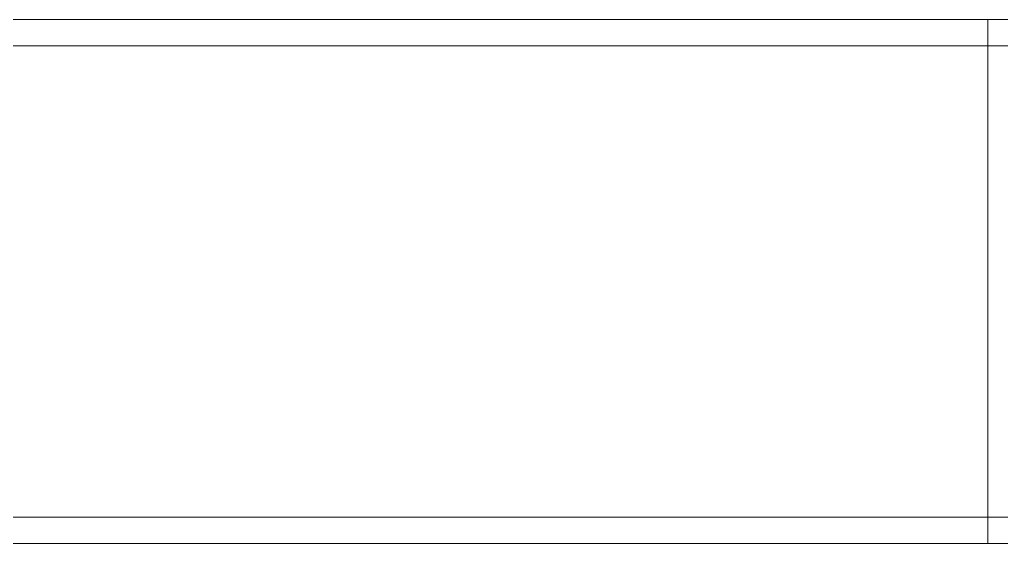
# Model space of a CAD drawing. Header units: millimetres. Extents: x -6949 to 83354, y -55091 to 16861.
# Drawn here: x 36796.4 to 37265, y 3750 to 4000 of the extents above; entities that cross this region are included whole.
import ezdxf

# ---------------------------------------------------------------- set-up
doc = ezdxf.new("R2010")
doc.units = ezdxf.units.MM
doc.layers.add('S-BEAM', color=7, linetype='Continuous', lineweight=18)

# ---------------------------------------------------------------- blocks, each defined once
blk = doc.blocks.new('h-wide flange beams - HE260A-400164-Est')
at = {"layer": 'S-BEAM'}
for p, q in [((0.00012, 4000.000128), (7500.00012, 4000.000128)), ((0.00012, 4000.000128), (7500.00012, 4000.000128)), ((7500.00012, 3987.500128), (0.00012, 3987.500128)), ((0.00012, 3987.500128), (7500.00012, 3987.500128)), ((0.00012, 3987.500128), (7500.00012, 3987.500128)), ((0.00012, 3762.500128), (7500.00012, 3762.500128)), ((7500.00012, 3762.500128), (0.00012, 3762.500128)), ((0.00012, 3762.500128), (7500.00012, 3762.500128)), ((0.00012, 3750.000128), (7500.00012, 3750.000128)), ((0.00012, 3750.000128), (7500.00012, 3750.000128))]:
    blk.add_line(p, q, dxfattribs=at)
blk = doc.blocks.new('h-wide flange beams - HE260A-419951-Est')
at = {"layer": 'S-BEAM'}
for p, q in [((37258.50108, 4000), (30241.50108, 4000)), ((37258.50108, 4000), (30241.50108, 4000)), ((37258.50108, 3987.5), (37258.50108, 4000)), ((37258.50108, 4000), (37258.50108, 4000)), ((37258.50108, 4000), (37258.50108, 3987.5)), ((37258.50108, 3987.5), (30241.50108, 3987.5)), ((37258.50108, 3987.5), (30241.50108, 3987.5)), ((37258.50108, 3987.5), (30241.50108, 3987.5)), ((37258.50108, 3963.5), (37258.50108, 3987.5)), ((37258.50108, 3987.5), (37258.50108, 3987.5)), ((37258.50108, 3987.5), (37258.50108, 3987.5)), ((37258.50108, 3987.5), (37258.50108, 3963.5)), ((37258.50108, 3786.5), (37258.50108, 3963.5)), ((37258.50108, 3963.5), (37258.50108, 3786.5)), ((37258.50108, 3762.5), (37258.50108, 3786.5)), ((37258.50108, 3786.5), (37258.50108, 3762.5)), ((30241.50108, 3762.5), (37258.50108, 3762.5)), ((30241.50108, 3762.5), (37258.50108, 3762.5)), ((37258.50108, 3762.5), (30241.50108, 3762.5)), ((37258.50108, 3762.5), (37258.50108, 3750)), ((37258.50108, 3750), (37258.50108, 3762.5)), ((37258.50108, 3762.5), (37258.50108, 3762.5)), ((37258.50108, 3762.5), (37258.50108, 3762.5)), ((37258.50108, 3750), (30241.50108, 3750)), ((37258.50108, 3750), (30241.50108, 3750)), ((37258.50108, 3750), (37258.50108, 3750))]:
    blk.add_line(p, q, dxfattribs=at)

msp = doc.modelspace()

# ---------------------------------------------------------------- block references
at = {"layer": 'S-BEAM'}
for name, p in [('h-wide flange beams - HE260A-400164-Est', (30000, 0)), ('h-wide flange beams - HE260A-400164-Est', (30000, 0)), ('h-wide flange beams - HE260A-400164-Est', (30000, 0)), ('h-wide flange beams - HE260A-400164-Est', (30000, 0)), ('h-wide flange beams - HE260A-400164-Est', (30000, 0)), ('h-wide flange beams - HE260A-400164-Est', (30000, 0)), ('h-wide flange beams - HE260A-419951-Est', (0, 0)), ('h-wide flange beams - HE260A-419951-Est', (0, 0)), ('h-wide flange beams - HE260A-419951-Est', (0, 0)), ('h-wide flange beams - HE260A-419951-Est', (0, 0))]:
    msp.add_blockref(name, p, dxfattribs=at)

doc.saveas('drawing.dxf')
